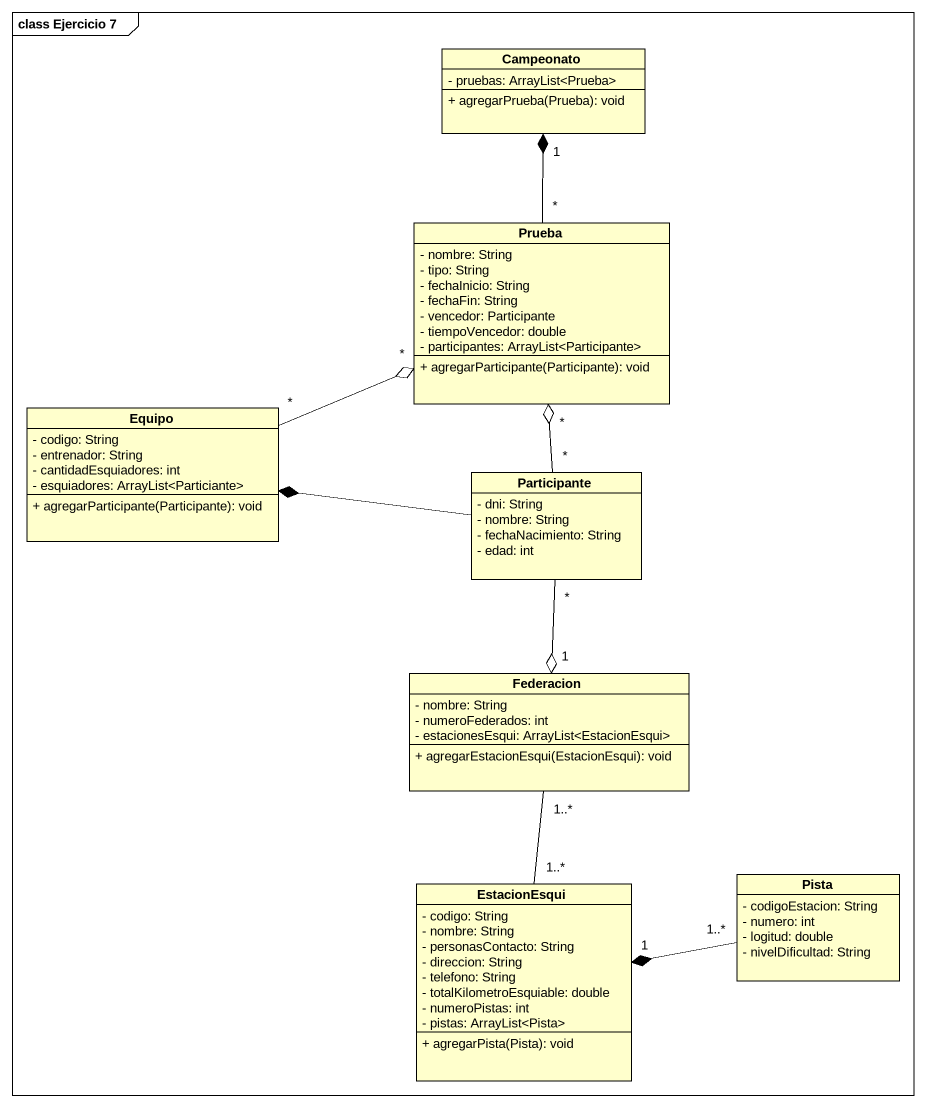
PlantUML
@startuml
mainframe class Ejercicio 7
hide circle
hide empty members
skinparam classAttributeIconSize 0
class Campeonato {
  - pruebas: ArrayList<Prueba>
  + agregarPrueba(Prueba): void
}
class Prueba {
  - nombre: String
  - tipo: String
  - fechaInicio: String
  - fechaFin: String
  - vencedor: Participante
  - tiempoVencedor: double
  - participantes: ArrayList<Participante>
  + agregarParticipante(Participante): void
}
class Equipo {
  - codigo: String
  - entrenador: String
  - cantidadEsquiadores: int
  - esquiadores: ArrayList<Particiante>
  + agregarParticipante(Participante): void
}
class Participante {
  - dni: String
  - nombre: String
  - fechaNacimiento: String
  - edad: int
}
class Federacion {
  - nombre: String
  - numeroFederados: int
  - estacionesEsqui: ArrayList<EstacionEsqui>
  + agregarEstacionEsqui(EstacionEsqui): void
}
class Pista {
  - codigoEstacion: String
  - numero: int
  - logitud: double
  - nivelDificultad: String
}
class EstacionEsqui {
  - codigo: String
  - nombre: String
  - personasContacto: String
  - direccion: String
  - telefono: String
  - totalKilometroEsquiable: double
  - numeroPistas: int
  - pistas: ArrayList<Pista>
  + agregarPista(Pista): void
}
Prueba "*" -up-* "1" Campeonato
Equipo "*" -right-o "*" Prueba
Participante "*" -up-o "*" Prueba
Participante -left-* Equipo
Participante "*" --o "1" Federacion
Federacion "1..*" -- "1..*" EstacionEsqui
Pista "1..*" -left-* "1" EstacionEsqui
@enduml
